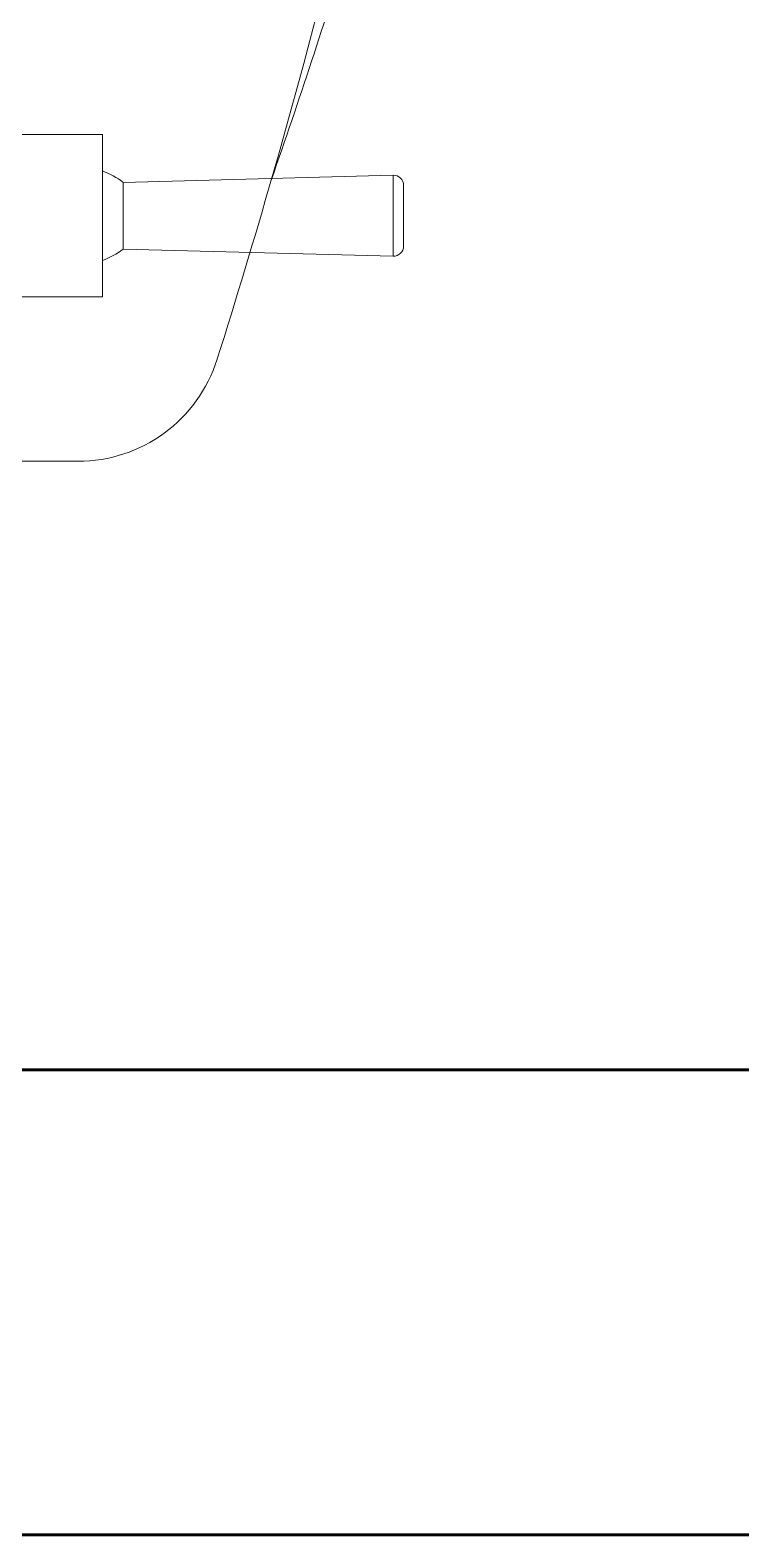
# Model space of a CAD drawing. Header units: millimetres. Extents: x 72 to 2826, y -203 to 794.
# Drawn here: x 1759.5146 to 1759.6676, y 385.7801 to 386.1037 of the extents above; entities that cross this region are included whole.
import ezdxf

# ---------------------------------------------------------------- set-up
doc = ezdxf.new("R2010")
doc.units = ezdxf.units.MM
doc.layers.add('envolvente', color=164, linetype='Continuous', lineweight=60)
doc.layers.add('mobiliario', color=252, linetype='Continuous', lineweight=9)

# ---------------------------------------------------------------- blocks, each defined once
blk = doc.blocks.new('SE2')
at = {"layer": 'mobiliario'}
for q in [(128.3507127086128, 393.0225371118055), (154.1958411798507, 393.0225371118055)]:
    blk.add_line((154.1481483859375, 393.0225371118055), q, dxfattribs=at)
for centre, radius, start, end in [((154.1958411798507, 385.9156171118053), 7.106919999999995, 17.55821374510212, 90), ((-173.4382496115718, 282.2468913631313), 350.7510704624746, 17.55550343394372, 17.55821374510193), ((-173.4382496115718, 282.2468913631313), 350.7510704624747, 16.05373424151337, 17.55550343394373), ((-134.8299121739145, 274.6278075801644), 316.272427494354, 17.13029102884354, 19.33060603803136), ((-173.4382496115718, 282.2468913631313), 350.7510704624747, 4.002814652917925, 16.05373424151337)]:
    blk.add_arc(centre, radius, start, end, dxfattribs=at)
blk = doc.blocks.new('110-32-planta')
at = {"layer": 'mobiliario'}
for p, q in [((7.810715557537947, 4.09738078572635), (7.830363557537942, 4.09738078572635)), ((7.830363557537942, 4.062436785726351), (7.830363557537942, 4.09738078572635)), ((7.834830757537942, 4.087076785726349), (7.892936484396095, 4.088612026595303)), ((7.892936484396095, 4.071205544857396), (7.892936484396095, 4.088612026595303)), ((7.834830757537942, 4.072740785726348), (7.834830757537942, 4.087076785726349)), ((7.895169957537946, 4.073380785726349), (7.895169957537946, 4.086436785726348)), ((7.834830757537942, 4.072740785726348), (7.892936484396095, 4.071205544857396)), ((7.810715557537947, 4.062436785726351), (7.830363557537942, 4.062436785726351))]:
    blk.add_line(p, q, dxfattribs=at)
for centre, radius, start, end in [((7.824594500488777, 4.073763482508014), 0.0167935999999998, 52.44424076723617, 69.90808837350905), ((7.892993957537946, 4.086436785726348), 0.002176, 0, 91.51348871821943), ((7.824594500488777, 4.086054088944685), 0.0167935999999998, 290.091911626491, 307.5557592327635), ((7.892993957537946, 4.073380785726349), 0.002176, 268.4865112817806, 0)]:
    blk.add_arc(centre, radius, start, end, dxfattribs=at)

msp = doc.modelspace()

# ---------------------------------------------------------------- linework, layer by layer
at = {"layer": 'envolvente'}
for p, q in [((1759.873870764941, 385.8800866867257), (1758.648870764941, 385.8800866867255)), ((1759.873870764941, 385.7800866867256), (1755.598870764941, 385.7800866867256))]:
    msp.add_line(p, q, dxfattribs=at)

# ---------------------------------------------------------------- block references
at = {"xscale": -0.0044247438065974, "yscale": 0.0044247438065974, "zscale": 0.0044247438065974, "rotation": 180}
msp.add_blockref('SE2', (1758.842621159176, 387.7499937321004), dxfattribs=at)
at = {"xscale": -1, "rotation": 180}
msp.add_blockref('110-32-planta', (1751.699829344637, 390.1437010724517), dxfattribs=at)

doc.saveas('drawing.dxf')
